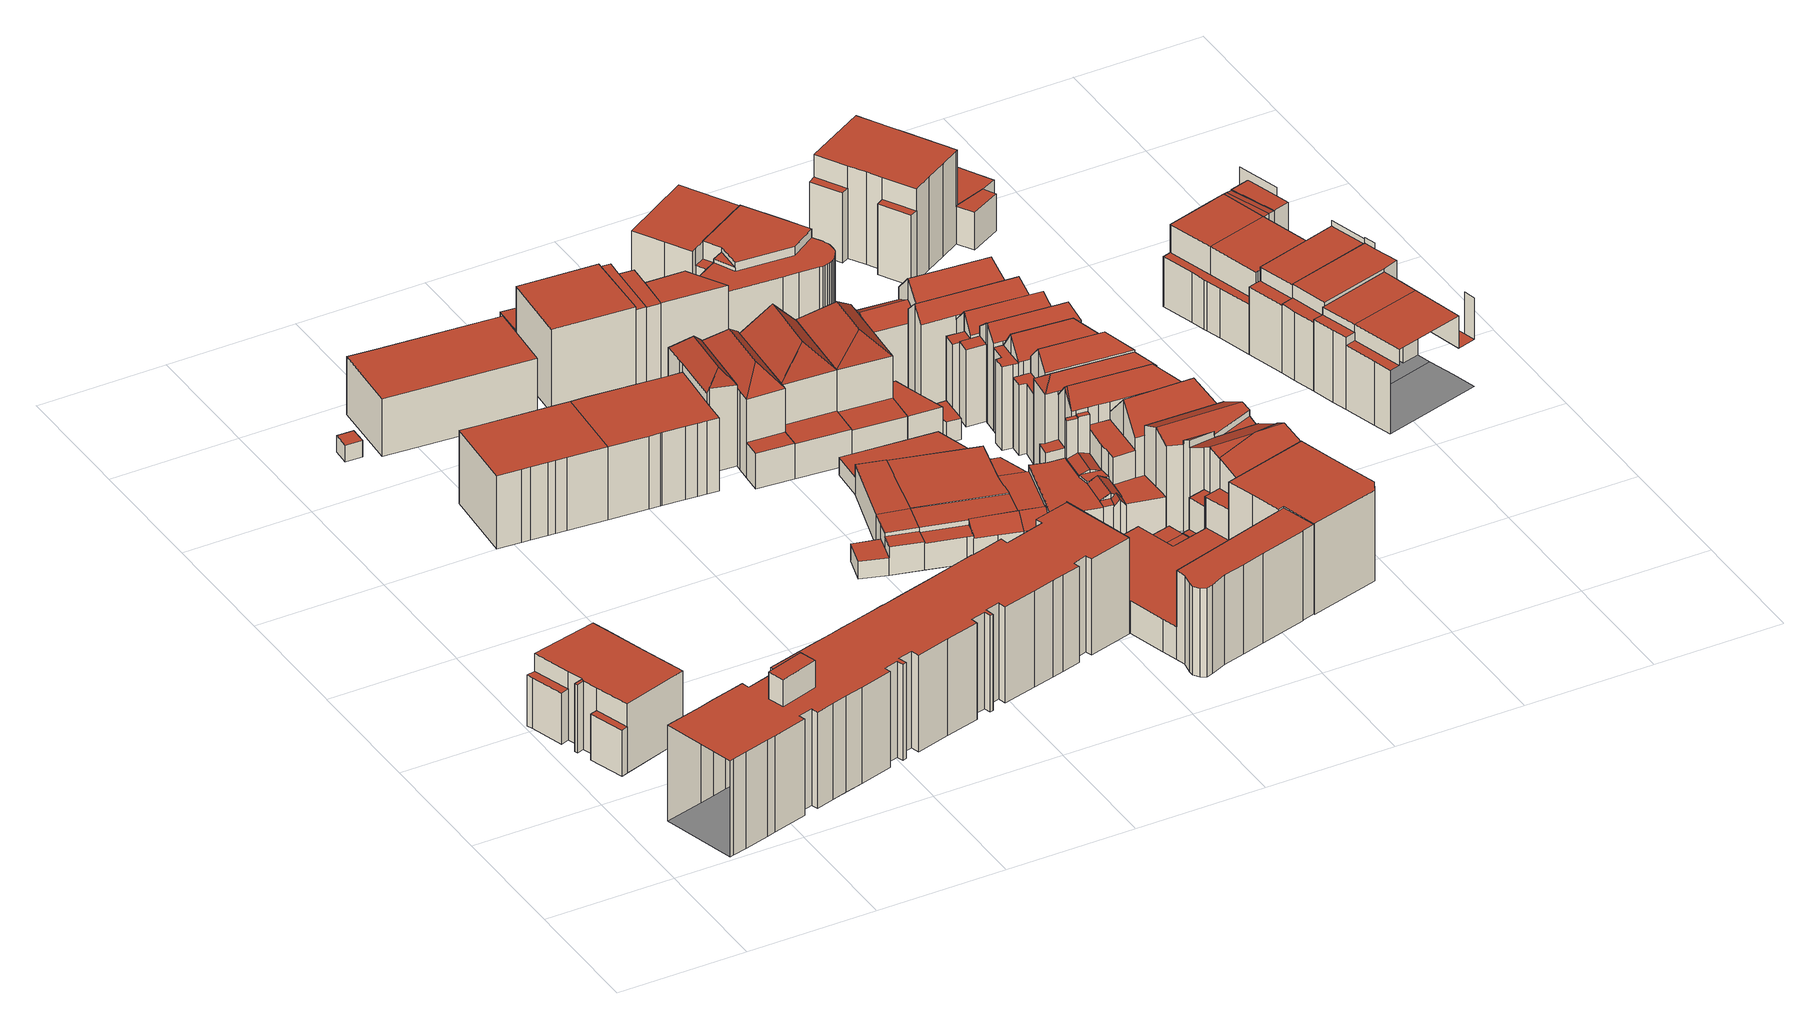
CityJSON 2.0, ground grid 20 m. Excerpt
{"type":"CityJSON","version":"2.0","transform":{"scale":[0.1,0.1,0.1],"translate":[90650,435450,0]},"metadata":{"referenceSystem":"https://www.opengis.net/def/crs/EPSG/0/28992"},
"CityObjects":{
"building1":{"type":"Building","attributes":{"TerrainHeight":2.54,"bron_tex":"UltraCAM-X 10cm juni 2008","voll_tex":"complete","bron_geo":"Lidar 15-30 punten - nov. 2008","status":"1","isWatertight":"0"},"geometry":[{"type":"MultiSurface","lod":"2","boundaries":[[[0,1,2,3]],[[4,5,6,7,8,9,10,11,12,13,14]],[[15,16,17,18,19]],[[20,21,22,23]],[[24,25,26,27,28,29,30,31,32,33,34,35,36,37,38,39]],[[0,3,32,31]],[[2,1,30,40]],[[1,0,31,30]],[[14,13,26,25]],[[13,12,27,26]],[[12,11,28,27]],[[11,10,29,28]],[[10,9,40,29]],[[9,8,3,2]],[[8,7,33,32]],[[7,6,23,22]],[[6,5,37,36]],[[5,4,19,18]],[[18,17,38,37]],[[17,16,39,38]],[[16,15,24,39]],[[20,23,36,35]],[[22,21,34,33]],[[21,20,35,34]]],"semantics":{"surfaces":[{"type":"RoofSurface"},{"type":"GroundSurface"},{"type":"WallSurface"}],"values":[0,0,0,0,1,2,2,2,2,2,2,2,2,2,2,2,2,2,2,2,2,2,2,2]}}]},
"building2":{"type":"Building","attributes":{"TerrainHeight":2.58,"bron_tex":"UltraCAM-X 10cm juni 2008","voll_tex":"complete","bron_geo":"Lidar 15-30 punten - nov. 2008","status":"1","isWatertight":"1"},"geometry":[{"type":"MultiSurface","lod":"2","boundaries":[[[41,42,43,44]],[[45,46,47,48]],[[41,44,46,45]],[[44,43,47,46]],[[43,42,48,47]],[[42,41,45,48]]],"semantics":{"surfaces":[{"type":"RoofSurface"},{"type":"GroundSurface"},{"type":"WallSurface"}],"values":[0,1,2,2,2,2]}}]},
"building3":{"type":"Building","attributes":{"TerrainHeight":3.5,"bron_tex":"UltraCAM-X 10cm juni 2008","voll_tex":"complete","bron_geo":"Lidar 15-30 punten - nov. 2008","status":"1","isWatertight":"0"},"geometry":[{"type":"MultiSurface","lod":"2","boundaries":[[[49,50,51,52]],[[53,54,55,56,57,58,59,60,61,62,63,64,65,66,67,68,69,70,71,72,73,74,75,76,77,78,75,74,79,80,81,82,83,84,85,86,87,88,89,90,91,92,93,94,95,96,97,98,99,100,101,102,103,104,105,106,107,108,109,110,111,112,113,114,115,116,117,118,119,120,121,122]],[[123,124,125,126,127,128,129,130,131,132,133,134,135,136,137,138,139,140,141,142,143,144,145,146,147,148,149,150,151,152,153,154,155,156,157,158,159,160,161,162,163,164,165,166,167,168,169,170,171,172,173,174,175,176,177,178,179,180]],[[49,52,75,78]],[[52,51,76,75]],[[51,50,77,76]],[[50,49,78,77]],[[87,86,172,171]],[[86,85,173,172]],[[85,84,174,173]],[[84,83,175,174]],[[83,82,176,175]],[[82,81,177,176]],[[81,80,178,177]],[[80,79,179,178]],[[79,74,180,179]],[[74,73,181,180]],[[73,72,123,181]],[[72,71,182,123]],[[71,70,124,182]],[[70,69,183,124]],[[69,68,125,183]],[[68,67,184,125]],[[67,66,126,184]],[[66,65,127,126]],[[65,64,128,127]],[[64,63,129,128]],[[63,62,130,129]],[[62,61,185,130]],[[61,60,131,185]],[[60,59,132,131]],[[59,58,133,132]],[[58,57,134,133]],[[57,56,135,134]],[[56,55,136,135]],[[54,53,138,137]],[[53,122,139,138]],[[122,121,140,139]],[[121,120,141,140]],[[120,119,142,141]],[[119,118,186,142]],[[118,117,143,186]],[[117,116,144,143]],[[116,115,145,144]],[[115,114,146,145]],[[114,113,147,146]],[[113,112,148,147]],[[112,111,149,148]],[[111,110,150,149]],[[110,109,151,150]],[[109,108,152,151]],[[108,107,153,152]],[[107,106,154,153]],[[106,105,155,154]],[[105,104,156,155]],[[104,103,157,156]],[[103,102,158,157]],[[102,101,159,158]],[[101,100,160,159]],[[100,99,161,160]],[[99,98,187,161]],[[98,97,162,187]],[[97,96,163,162]],[[96,95,164,163]],[[95,94,165,164]],[[94,93,166,165]],[[93,92,167,166]],[[92,91,188,167]],[[91,90,168,188]],[[90,89,169,168]],[[89,88,170,169]]],"semantics":{"surfaces":[{"type":"RoofSurface"},{"type":"GroundSurface"},{"type":"WallSurface"}],"values":[0,0,1,2,2,2,2,2,2,2,2,2,2,2,2,2,2,2,2,2,2,2,2,2,2,2,2,2,2,2,2,2,2,2,2,2,2,2,2,2,2,2,2,2,2,2,2,2,2,2,2,2,2,2,2,2,2,2,2,2,2,2,2,2,2,2,2,2,2,2,2]}}]},
"building4":{"type":"Building","attributes":{"TerrainHeight":2.68,"bron_tex":"UltraCAM-X 10cm juni 2008","voll_tex":"complete","bron_geo":"Lidar 15-30 punten - nov. 2008","status":"1","isWatertight":"0"},"geometry":[{"type":"MultiSurface","lod":"2","boundaries":[[[189,190,191,192,193,194,195,196,197,198,199]],[[200,201,202,203,204,205,206,207,208,209,210]],[[189,199,200,210]],[[199,198,201,200]],[[198,197,202,201]],[[197,196,203,202]],[[195,194,205,204]],[[194,193,206,205]],[[193,192,207,206]],[[192,191,208,207]],[[191,190,209,208]],[[190,189,210,209]]],"semantics":{"surfaces":[{"type":"RoofSurface"},{"type":"GroundSurface"},{"type":"WallSurface"}],"values":[0,1,2,2,2,2,2,2,2,2,2,2]}}]},
"building5":{"type":"Building","attributes":{"TerrainHeight":2.47,"bron_tex":"UltraCAM-X 10cm juni 2008","voll_tex":"complete","bron_geo":"Lidar 15-30 punten - nov. 2008","status":"1","isWatertight":"1"},"geometry":[{"type":"MultiSurface","lod":"2","boundaries":[[[211,212,213,214,215,216,217]],[[218,219,220,221,222,223,224]],[[211,217,219,218]],[[217,216,220,219]],[[216,215,221,220]],[[215,214,222,221]],[[214,213,223,222]],[[213,212,224,223]],[[212,211,218,224]]],"semantics":{"surfaces":[{"type":"RoofSurface"},{"type":"GroundSurface"},{"type":"WallSurface"}],"values":[0,1,2,2,2,2,2,2,2]}}]},
"building6":{"type":"Building","attributes":{"TerrainHeight":2.69,"bron_tex":"UltraCAM-X 10cm juni 2008","voll_tex":"complete","bron_geo":"Lidar 15-30 punten - nov. 2008","status":"1","isWatertight":"0"},"geometry":[{"type":"MultiSurface","lod":"2","boundaries":[[[196,195,225,226,227,228,229,230,231,232,233,234,235]],[[203,236,237,238,239,240,241,242,243,244,245,246,204]],[[196,235,236,203]],[[235,234,237,236]],[[234,233,238,237]],[[247,232,239,248]],[[232,231,240,239]],[[231,230,241,240]],[[230,229,242,241]],[[229,228,243,242]],[[228,227,244,243]],[[227,226,245,244]],[[226,225,246,245]],[[225,195,204,246]]],"semantics":{"surfaces":[{"type":"RoofSurface"},{"type":"GroundSurface"},{"type":"WallSurface"}],"values":[0,1,2,2,2,2,2,2,2,2,2,2,2,2]}}]},
"building7":{"type":"Building","attributes":{"TerrainHeight":2.73,"bron_tex":"UltraCAM-X 10cm juni 2008","voll_tex":"complete","bron_geo":"Lidar 15-30 punten - nov. 2008","status":"1","isWatertight":"0"},"geometry":[{"type":"MultiSurface","lod":"2","boundaries":[[[249,250,251,252]],[[253,254,255,256]],[[257,258,259,260]],[[253,256,259,261]],[[256,255,260,259]],[[255,254,262,263]],[[249,252,261,258]],[[252,251,254,253]],[[251,250,264,265]],[[250,249,258,257]]],"semantics":{"surfaces":[{"type":"RoofSurface"},{"type":"GroundSurface"},{"type":"WallSurface"}],"values":[0,0,1,2,2,2,2,2,2,2]}}]},
"building8":{"type":"Building","attributes":{"TerrainHeight":2.78,"bron_tex":"UltraCAM-X 10cm juni 2008","voll_tex":"complete","bron_geo":"Lidar 15-30 punten - nov. 2008","status":"1","isWatertight":"0"},"geometry":[{"type":"MultiSurface","lod":"2","boundaries":[[[266,267,268]],[[268,267,269,270,271,272]],[[266,268,272,273,274,275]],[[273,272,271]],[[276,277,278]],[[279,280,278,277]],[[281,282,283,279,277,276,284]],[[283,280,279]],[[285,286,287,288]],[[238,289,290,291,292,293,294,295,296,297,239]],[[285,288,298,293]],[[287,286,292,299]],[[286,285,293,292]],[[267,266,288,287]],[[271,270,300,291]],[[270,269,301,300]],[[269,267,299,301]],[[266,275,294,298]],[[275,274,295,294]],[[273,271,291,302]],[[276,278,302,290]],[[278,280,274,273]],[[282,281,233,247]],[[281,284,289,238]],[[284,276,290,289]],[[283,282,248,296]],[[280,283,296,295]]],"semantics":{"surfaces":[{"type":"RoofSurface"},{"type":"GroundSurface"},{"type":"WallSurface"}],"values":[0,0,0,0,0,0,0,0,0,1,2,2,2,2,2,2,2,2,2,2,2,2,2,2,2,2,2]}}]},
"building9":{"type":"Building","attributes":{"TerrainHeight":3.07,"bron_tex":"UltraCAM-X 10cm juni 2008","voll_tex":"complete","bron_geo":"Lidar 15-30 punten - nov. 2008","status":"1","isWatertight":"0"},"geometry":[{"type":"MultiSurface","lod":"2","boundaries":[[[303,304,305,306]],[[304,307,305]],[[303,306,308]],[[305,307,308,306]],[[309,310,311,312,313,314]],[[291,315,316,292]],[[309,314,299,292]],[[314,313,301,299]],[[313,312,300,301]],[[311,310,316,317]],[[310,309,292,316]],[[304,303,291,300]],[[307,304,312,311]],[[303,308,315,291]],[[308,307,317,315]]],"semantics":{"surfaces":[{"type":"RoofSurface"},{"type":"GroundSurface"},{"type":"WallSurface"}],"values":[0,0,0,0,0,1,2,2,2,2,2,2,2,2,2]}}]},
"building10":{"type":"Building","attributes":{"TerrainHeight":3.21,"bron_tex":"UltraCAM-X 10cm juni 2008","voll_tex":"complete","bron_geo":"Lidar 15-30 punten - nov. 2008","status":"1","isWatertight":"0"},"geometry":[{"type":"MultiSurface","lod":"2","boundaries":[[[265,264,318,319,320]],[[321,322,323,324,325]],[[326,327,328,329,330]],[[263,262,331,332,333,334,335,336,337]],[[338,339,340,257,260,341]],[[326,330,323,322]],[[330,329,335,334]],[[329,328,339,342]],[[328,327,343,344]],[[327,326,345,340]],[[263,337,341,260]],[[337,336,338,341]],[[336,335,342,338]],[[265,320,331,262]],[[320,319,332,331]],[[319,318,321,325]],[[318,264,257,346]],[[325,324,333,332]],[[324,323,334,333]],[[322,321,346,345]]],"semantics":{"surfaces":[{"type":"RoofSurface"},{"type":"GroundSurface"},{"type":"WallSurface"}],"values":[0,0,0,0,1,2,2,2,2,2,2,2,2,2,2,2,2,2,2,2]}}]},
"building11":{"type":"Building","attributes":{"TerrainHeight":2.77,"bron_tex":"UltraCAM-X 10cm juni 2008","voll_tex":"complete","bron_geo":"Lidar 15-30 punten - nov. 2008","status":"1","isWatertight":"0"},"geometry":[{"type":"MultiSurface","lod":"2","boundaries":[[[347,348,349,350,351]],[[352,353,354,355,356]],[[347,351,353,352]],[[351,350,354,353]],[[350,349,355,354]],[[349,348,357,358]]],"semantics":{"surfaces":[{"type":"RoofSurface"},{"type":"GroundSurface"},{"type":"WallSurface"}],"values":[0,1,2,2,2,2]}}]},
"building12":{"type":"Building","attributes":{"TerrainHeight":3.33,"bron_tex":"UltraCAM-X 10cm juni 2008","voll_tex":"complete","bron_geo":"Lidar 15-30 punten - nov. 2008","status":"1","isWatertight":"0"},"geometry":[{"type":"MultiSurface","lod":"2","boundaries":[[[307,359,360,361]],[[307,362,359]],[[361,360,363]],[[359,362,364,365,363,360]],[[366,367,368,369]],[[315,370,371,372,373,316]],[[366,369,317,316]],[[368,367,373,374]],[[367,366,316,373]],[[307,361,315,317]],[[362,307,369,368]],[[361,363,370,315]],[[363,375,376]],[[377,365,378]],[[365,364,372,371]],[[364,362,374,372]]],"semantics":{"surfaces":[{"type":"RoofSurface"},{"type":"GroundSurface"},{"type":"WallSurface"}],"values":[0,0,0,0,0,1,2,2,2,2,2,2,2,2,2,2]}}]},
"building13":{"type":"Building","attributes":{"TerrainHeight":3.43,"bron_tex":"UltraCAM-X 10cm juni 2008","voll_tex":"complete","bron_geo":"Lidar 15-30 punten - nov. 2008","status":"1","isWatertight":"0"},"geometry":[{"type":"MultiSurface","lod":"2","boundaries":[[[379,380,381,382,383,384,385,386,387,388,389,390,391,392,393]],[[394,395,396,397,398,399,400,401,402,403,404,405]],[[406,407,408,409,410,411,412,413,414,415,416,417,418,419,420,421,422,423,424,425,426,427,137,136]],[[428,429,137,136]],[[429,428,55,54]],[[379,393,405,404]],[[391,390,415,414]],[[390,389,416,415]],[[389,388,417,416]],[[388,387,418,417]],[[387,386,419,418]],[[386,385,420,419]],[[385,384,421,420]],[[384,383,422,421]],[[383,382,423,422]],[[382,381,424,423]],[[381,380,425,424]],[[380,379,430,425]],[[400,399,406,136]],[[399,398,407,406]],[[398,397,408,407]],[[397,396,409,408]],[[404,403,426,430]],[[403,402,427,426]],[[402,401,137,427]]],"semantics":{"surfaces":[{"type":"RoofSurface"},{"type":"GroundSurface"},{"type":"WallSurface"}],"values":[0,0,1,2,2,2,2,2,2,2,2,2,2,2,2,2,2,2,2,2,2,2,2,2,2]}}]},
"building14":{"type":"Building","attributes":{"TerrainHeight":2.55,"bron_tex":"UltraCAM-X 10cm juni 2008","voll_tex":"complete","bron_geo":"Lidar 15-30 punten - nov. 2008","status":"1","isWatertight":"0"},"geometry":[{"type":"MultiSurface","lod":"2","boundaries":[[[431,432,433,434]],[[435,436,437,438]],[[439,440,441,442,443,444,445,446]],[[447,448,449,450]],[[451,452,453,454]],[[452,455,456,453]],[[457,458,459,460]],[[461,462,463,464,465]],[[466,467,468,469,470,471]],[[472,473,474,475]],[[476,477,478,479,480,481,482,483,484,485]],[[486,487,488]],[[489,490,491,492,493,494,495]],[[495,494,496,497]],[[498,499,500,501,502]],[[501,500,503]],[[502,501,503,504]],[[436,505,506,507,437]],[[508,509,510,511,512]],[[513,514,515,516,517]],[[518,435,438,519,520]],[[510,521,522,511]],[[519,438,523,524]],[[525,526,527,528,529]],[[530,531,532,533]],[[534,535,536,537]],[[538,534,537,539]],[[478,540,541,479]],[[540,542,543,541]],[[544,545,546,547,548,358,357]],[[549,550,551,552,553,554,555,556,557,558,559,560,561,562,563,352,356,355,564,565,566,567]],[[486,488,492,491]],[[488,487,568,569]],[[487,486,553,552]],[[489,495,570,467]],[[494,493,551,571]],[[493,492,572,573]],[[491,490,554,553]],[[490,489,574,554]],[[495,497,468,570]],[[497,496,500,499]],[[496,494,571,575]],[[576,507,515]],[[507,506,545,544]],[[577,512,528]],[[512,511,436,578]],[[510,509,558,579]],[[509,508,580,558]],[[513,581,438]],[[517,516,348,582]],[[516,515,544,357]],[[576,514,437]],[[514,513,438,437]],[[518,520,433,583]],[[520,519,584,563]],[[435,518,533,532]],[[511,522,505,436]],[[521,510,579,557]],[[519,524,352,584]],[[524,523,582,347]],[[523,581,517]],[[577,527,508]],[[527,526,559,580]],[[526,525,585,559]],[[530,533,583,432]],[[532,531,525,529]],[[531,530,560,585]],[[439,446,543,586]],[[446,445,450,449]],[[445,444,536,535]],[[442,441,587,549]],[[440,439,470,469]],[[447,588,538]],[[589,450,535]],[[449,590,543]],[[591,448,479]],[[448,447,480,479]],[[592,453,593]],[[452,451,555,594]],[[453,595,593]],[[455,452,594,596]],[[457,460,463,462]],[[459,458,444,443]],[[458,457,537,536]],[[461,465,482,481]],[[465,464,567,597]],[[462,461,539,537]],[[466,471,456,455]],[[467,466,596,574]],[[472,475,478,477]],[[475,598,478]],[[474,473,451,454]],[[473,472,599,555]],[[476,485,557,556]],[[600,484,506,505]],[[485,600,522,521]],[[484,483,546,545]],[[483,482,597,566]],[[477,476,556,599]],[[589,534,601]],[[538,539,481,480]],[[534,588,601]],[[591,541,602]],[[540,598,474]],[[541,590,602]],[[586,542,471,470]],[[592,540,454]],[[542,595,456]],[[498,502,603,440]],[[499,498,469,468]],[[503,500,575,550]],[[502,504,441,603]],[[504,503,550,587]],[[358,548,564,355]],[[548,547,565,564]],[[547,546,566,565]],[[431,434,562,561]],[[434,433,563,562]],[[432,431,561,560]],[[578,435,529,528]]],"semantics":{"surfaces":[{"type":"RoofSurface"},{"type":"GroundSurface"},{"type":"WallSurface"}],"values":[0,0,0,0,0,0,0,0,0,0,0,0,0,0,0,0,0,0,0,0,0,0,0,0,0,0,0,0,0,0,1,2,2,2,2,2,2,2,2,2,2,2,2,2,2,2,2,2,2,2,2,2,2,2,2,2,2,2,2,2,2,2,2,2,2,2,2,2,2,2,2,2,2,2,2,2,2,2,2,2,2,2,2,2,2,2,2,2,2,2,2,2,2,2,2,2,2,2,2,2,2,2,2,2,2,2,2,2,2,2,2,2,2,2,2,2,2,2,2,2]}}]},
"building15":{"type":"Building","attributes":{"TerrainHeight":3.27,"bron_tex":"UltraCAM-X 10cm juni 2008","voll_tex":"complete","bron_geo":"Lidar 15-30 punten - nov. 2008","status":"1","isWatertight":"0"},"geometry":[{"type":"MultiSurface","lod":"2","boundaries":[[[604,367,605,606,607]],[[372,608,609,610,373]],[[367,604,372,373]],[[604,607,608,372]],[[607,606,609,608]],[[606,605,611,612]],[[605,367,373,610]]],"semantics":{"surfaces":[{"type":"RoofSurface"},{"type":"GroundSurface"},{"type":"WallSurface"}],"values":[0,1,2,2,2,2,2]}}]},
"building16":{"type":"Building","attributes":{"TerrainHeight":3.29,"bron_tex":"UltraCAM-X 10cm juni 2008","voll_tex":"complete","bron_geo":"Lidar 15-30 punten - nov. 2008","status":"1","isWatertight":"0"},"geometry":[{"type":"MultiSurface","lod":"2","boundaries":[[[612,611,613,614,615]],[[609,616,617,618,610]],[[612,615,616,609]],[[615,614,617,616]],[[614,613,618,617]],[[613,611,610,618]]],"semantics":{"surfaces":[{"type":"RoofSurface"},{"type":"GroundSurface"},{"type":"WallSurface"}],"values":[0,1,2,2,2,2]}}]},
"building17":{"type":"Building","attributes":{"TerrainHeight":3.17,"bron_tex":"UltraCAM-X 10cm juni 2008","voll_tex":"complete","bron_geo":"Lidar 15-30 punten - nov. 2008","status":"1","isWatertight":"0"},"geometry":[{"type":"MultiSurface","lod":"2","boundaries":[[[619,620,621,622]],[[623,624,625,626]],[[344,343,627,628,629,630,631,632,633,634,635,636,637,638,639,640,641,642,643,644,645,646,647,648,649,650,651]],[[652,653,654,655,656,657,658,659]],[[660,661,662,663,664,665,666]],[[667,668,669,670,671,672,673,674,675,676,677,678,679,680,681,682,683,684,685,686,687,688,689,690,340,339,691,692,693,694,695]],[[620,619,692,691]],[[623,626,621,620]],[[624,623,651,650]],[[344,651,691,339]],[[648,647,670,696]],[[647,646,671,670]],[[646,645,672,671]],[[645,644,673,672]],[[644,643,674,673]],[[643,642,675,674]],[[642,641,676,675]],[[641,640,677,676]],[[640,639,678,677]],[[639,638,679,678]],[[638,637,680,679]],[[637,636,681,680]],[[636,635,682,681]],[[635,634,683,682]],[[634,633,684,683]],[[633,632,685,684]],[[632,631,686,685]],[[631,630,687,686]],[[630,629,688,687]],[[629,628,689,688]],[[628,627,690,689]],[[627,343,340,690]],[[652,659,660,666]],[[659,658,668,697]],[[658,657,669,668]],[[657,656,696,669]],[[656,655,649,648]],[[655,654,650,649]],[[654,653,625,624]],[[698,652,622,621]],[[653,698,626,625]],[[661,660,697,667]],[[666,665,619,622]],[[665,664,693,692]],[[664,663,694,693]],[[663,662,695,694]]],"semantics":{"surfaces":[{"type":"RoofSurface"},{"type":"GroundSurface"},{"type":"WallSurface"}],"values":[0,0,0,0,0,1,2,2,2,2,2,2,2,2,2,2,2,2,2,2,2,2,2,2,2,2,2,2,2,2,2,2,2,2,2,2,2,2,2,2,2,2,2,2,2,2]}}]},
"building18":{"type":"Building","attributes":{"TerrainHeight":3.61,"bron_tex":"UltraCAM-X 10cm juni 2008","voll_tex":"complete","bron_geo":"Lidar 15-30 punten - nov. 2008","status":"1","isWatertight":"0"},"geometry":[{"type":"MultiSurface","lod":"2","boundaries":[[[699,700,701,702]],[[703,704,705,706]],[[707,708,709,710]],[[708,711,712,709]],[[569,568,713,714,715,716,717]],[[718,573,572]],[[714,719,715]],[[552,551,720,721,722,723,724,725,726]],[[569,717,718,572]],[[717,716,720,727]],[[714,713,706,728]],[[713,568,552,726]],[[573,718,727,551]],[[719,714,728,705]],[[699,702,729,725]],[[701,700,730,721]],[[700,699,709,712]],[[703,706,726,729]],[[705,704,721,731]],[[704,703,702,701]],[[707,710,724,723]],[[710,709,725,724]],[[708,707,723,732]],[[712,711,722,730]],[[711,708,732,722]]],"semantics":{"surfaces":[{"type":"RoofSurface"},{"type":"GroundSurface"},{"type":"WallSurface"}],"values":[0,0,0,0,0,0,0,1,2,2,2,2,2,2,2,2,2,2,2,2,2,2,2,2,2]}}]},
"building19":{"type":"Building","attributes":{"TerrainHeight":3.39,"bron_tex":"UltraCAM-X 10cm juni 2008","voll_tex":"complete","bron_geo":"Lidar 15-30 punten - nov. 2008","status":"1","isWatertight":"0"},"geometry":[{"type":"MultiSurface","lod":"2","boundaries":[[[378,733,734,735,736]],[[736,735,737,376]],[[738,739,740,741]],[[741,740,742,743,744]],[[745,746,747,371,370,748]],[[377,736,749]],[[734,733,747,750]],[[733,378,371,747]],[[736,375,749]],[[376,737,751,370]],[[738,741,752,734]],[[740,739,746,753]],[[739,738,750,746]],[[754,744,737,735]],[[741,754,735,752]],[[744,743,748,751]],[[743,742,745,748]],[[742,740,753,745]]],"semantics":{"surfaces":[{"type":"RoofSurface"},{"type":"GroundSurface"},{"type":"WallSurface"}],"values":[0,0,0,0,1,2,2,2,2,2,2,2,2,2,2,2,2,2]}}]},
"building20":{"type":"Building","attributes":{"TerrainHeight":3.09,"bron_tex":"UltraCAM-X 10cm juni 2008","voll_tex":"complete","bron_geo":"Lidar 15-30 punten - nov. 2008","status":"1","isWatertight":"0"},"geometry":[{"type":"MultiSurface","lod":"2","boundaries":[[[755,756,757,758,759]],[[760,761,762,763,757,756]],[[757,763,758]],[[760,756,755]],[[764,765,766,767,768]],[[769,770,771]],[[772,773,774]],[[774,771,770,772]],[[769,773,772,770]],[[775,776,550,549,567,777,778,779,780]],[[755,759,766,765]],[[763,762,587,550]],[[762,761,549,587]],[[781,760,464,463]],[[782,781,460,459]],[[761,782,443,442]],[[758,763,550,783]],[[760,755,777,567]],[[764,768,779,778]],[[768,767,780,779]],[[765,764,778,777]],[[769,771,775,780]],[[774,773,783,776]],[[771,774,776,775]],[[773,784,759,758]],[[784,769,767,766]]],"semantics":{"surfaces":[{"type":"RoofSurface"},{"type":"GroundSurface"},{"type":"WallSurface"}],"values":[0,0,0,0,0,0,0,0,0,1,2,2,2,2,2,2,2,2,2,2,2,2,2,2,2,2]}}]},
"building21":{"type":"Building","attributes":{"TerrainHeight":3.36,"bron_tex":"UltraCAM-X 10cm juni 2008","voll_tex":"complete","bron_geo":"Lidar 15-30 punten - nov. 2008","status":"1","isWatertight":"0"},"geometry":[{"type":"MultiSurface","lod":"2","boundaries":[[[785,786,787,788,789,790,791,792,793,794,795]],[[410,796,797,798,799,800,801,414,413,412,411]],[[786,785,796,410]],[[785,795,797,796]],[[795,794,798,797]],[[794,793,799,798]],[[793,792,800,799]],[[792,791,801,800]],[[791,790,414,801]],[[790,789,392,391]],[[789,788,393,392]],[[788,787,394,405]],[[787,786,395,394]]],"semantics":{"surfaces":[{"type":"RoofSurface"},{"type":"GroundSurface"},{"type":"WallSurface"}],"values":[0,1,2,2,2,2,2,2,2,2,2,2,2]}}]},
"building22":{"type":"Building","attributes":{"TerrainHeight":3.51,"bron_tex":"UltraCAM-X 10cm juni 2008","voll_tex":"complete","bron_geo":"Lidar 15-30 punten - nov. 2008","status":"1","isWatertight":"0"},"geometry":[{"type":"MultiSurface","lod":"2","boundaries":[[[802,803,804,805,806]],[[807,808,809,810,811]],[[812,807,811]],[[721,720,796,410,409]],[[808,807,715,719]],[[811,810,796,813]],[[810,809,814,796]],[[809,808,802,806]],[[807,812,716,715]],[[812,811,813,720]],[[803,802,731,721]],[[806,805,410,814]],[[805,804,396,395]],[[804,803,721,409]]],"semantics":{"surfaces":[{"type":"RoofSurface"},{"type":"GroundSurface"},{"type":"WallSurface"}],"values":[0,0,0,1,2,2,2,2,2,2,2,2,2,2]}}]},
"building23":{"type":"Building","attributes":{"TerrainHeight":3.38,"bron_tex":"UltraCAM-X 10cm juni 2008","voll_tex":"complete","bron_geo":"Lidar 15-30 punten - nov. 2008","status":"1","isWatertight":"0"},"geometry":[{"type":"MultiSurface","lod":"2","boundaries":[[[815,816,817,818]],[[819,820,821,816,815]],[[746,822,823,824,747]],[[815,818,747,825]],[[818,817,746,747]],[[817,816,826,746]],[[819,815,825,824]],[[816,821,822,826]],[[821,820,827,828]],[[820,819,824,823]]],"semantics":{"surfaces":[{"type":"RoofSurface"},{"type":"GroundSurface"},{"type":"WallSurface"}],"values":[0,0,1,2,2,2,2,2,2,2]}}]},
"building24":{"type":"Building","attributes":{"TerrainHeight":3.17,"bron_tex":"UltraCAM-X 10cm juni 2008","voll_tex":"complete","bron_geo":"Lidar 15-30 punten - nov. 2008","status":"1","isWatertight":"0"},"geometry":[{"type":"MultiSurface","lod":"2","boundaries":[[[829,830,831,832,833,834,835]],[[836,837,838,839]],[[840,841,837,836]],[[837,841,838]],[[842,776,775,843,844,845]],[[836,839,831,846]],[[839,838,842,847]],[[840,836,846,830]],[[841,840,848,776]],[[838,841,776,842]],[[834,833,845,844]],[[833,832,849,845]],[[832,831,847,849]],[[830,829,775,848]],[[829,835,843,775]],[[835,834,844,843]]],"semantics":{"surfaces":[{"type":"RoofSurface"},{"type":"GroundSurface"},{"type":"WallSurface"}],"values":[0,0,0,0,1,2,2,2,2,2,2,2,2,2,2,2]}}]},
"building25":{"type":"Building","attributes":{"TerrainHeight":3.29,"bron_tex":"UltraCAM-X 10cm juni 2008","voll_tex":"complete","bron_geo":"Lidar 15-30 punten - nov. 2008","status":"1","isWatertight":"0"},"geometry":[{"type":"MultiSurface","lod":"2","boundaries":[[[850,851,852,853,854,855,856]],[[857,858,859,860]],[[858,861,859]],[[862,863,861,858,857]],[[864,842,845,865,866,867,868]],[[857,869,870]],[[860,859,864,871]],[[859,861,842,864]],[[862,857,870,852]],[[861,863,849,842]],[[863,862,872,849]],[[850,856,866,865]],[[856,855,867,866]],[[855,854,868,867]],[[854,853,871,868]],[[853,869,860]],[[852,851,845,872]],[[851,850,865,845]]],"semantics":{"surfaces":[{"type":"RoofSurface"},{"type":"GroundSurface"},{"type":"WallSurface"}],"values":[0,0,0,0,1,2,2,2,2,2,2,2,2,2,2,2,2,2]}}]},
"building26":{"type":"Building","attributes":{"TerrainHeight":3.31,"bron_tex":"UltraCAM-X 10cm juni 2008","voll_tex":"complete","bron_geo":"Lidar 15-30 punten - nov. 2008","status":"1","isWatertight":"0"},"geometry":[{"type":"MultiSurface","lod":"2","boundaries":[[[873,874,875,876,877]],[[874,878,879,880,875]],[[881,882,883,884,885]],[[886,864,868,887,888,889]],[[881,885,889,888]],[[885,884,890,889]],[[884,883,891,890]],[[882,881,888,887]],[[874,873,887,892]],[[873,877,883,882]],[[877,876,886,891]],[[876,875,893,886]],[[878,874,892,868]],[[875,880,864,893]],[[880,879,871,864]],[[879,878,868,871]]],"semantics":{"surfaces":[{"type":"RoofSurface"},{"type":"GroundSurface"},{"type":"WallSurface"}],"values":[0,0,0,1,2,2,2,2,2,2,2,2,2,2,2,2]}}]},
"building27":{"type":"Building","attributes":{"TerrainHeight":3.55,"bron_tex":"UltraCAM-X 10cm juni 2008","voll_tex":"complete","bron_geo":"Lidar 15-30 punten - nov. 2008","status":"1","isWatertight":"0"},"geometry":[{"type":"MultiSurface","lod":"2","boundaries":[[[894,895,896,897,898]],[[897,896,828,827]],[[899,900,901,902,903]],[[822,886,889,904,905,906,823]],[[899,903,905,904]],[[903,902,906,905]],[[901,900,889,890]],[[900,899,904,889]],[[894,898,902,901]],[[898,897,907,906]],[[896,895,886,908]],[[895,894,890,886]],[[897,827,823,907]],[[828,896,908,822]]],"semantics":{"surfaces":[{"type":"RoofSurface"},{"type":"GroundSurface"},{"type":"WallSurface"}],"values":[0,0,0,1,2,2,2,2,2,2,2,2,2,2]}}]},
"building28":{"type":"Building","attributes":{"TerrainHeight":0.88,"bron_tex":"UltraCAM-X 10cm juni 2008","voll_tex":"complete","bron_geo":"Lidar 15-30 punten - nov. 2008","status":"1","isWatertight":"0"},"geometry":[{"type":"MultiSurface","lod":"2","boundaries":[[[909,910,911,912,913,914,915,916,917,918,919,920]],[[921,922,923,924]],[[925,926,927,928]],[[929,930,931,932,933,934,935,936,937,938,939,940,941,942]],[[924,923,942,941]],[[923,922,929,942]],[[925,928,939,938]],[[927,926,937,943]],[[926,925,938,937]],[[909,920,931,930]],[[920,919,932,931]],[[919,918,944,945]],[[918,917,946,947]],[[917,916,935,934]],[[916,915,936,935]],[[915,914,943,936]],[[914,913,928,927]],[[913,912,940,939]],[[912,911,941,940]],[[911,910,921,924]]],"semantics":{"surfaces":[{"type":"RoofSurface"},{"type":"GroundSurface"},{"type":"WallSurface"}],"values":[0,0,0,1,2,2,2,2,2,2,2,2,2,2,2,2,2,2,2,2]}}]},
"building29":{"type":"Building","attributes":{"TerrainHeight":0.89,"bron_tex":"UltraCAM-X 10cm juni 2008","voll_tex":"complete","bron_geo":"Lidar 15-30 punten - nov. 2008","status":"1","isWatertight":"0"},"geometry":[{"type":"MultiSurface","lod":"2","boundaries":[[[945,944,948,949,950,951,952,953,954,955,956]],[[946,957,958,959,947]],[[932,960,961,962,963,964,965,966,967,968,969,970,934,933]],[[945,956,960,932]],[[956,955,961,960]],[[955,954,962,961]],[[954,953,963,962]],[[953,952,964,963]],[[952,951,965,964]],[[951,950,966,965]],[[950,949,967,966]],[[949,948,968,967]],[[947,959,948,944]],[[959,958,969,968]],[[958,957,970,969]],[[957,946,934,970]]],"semantics":{"surfaces":[{"type":"RoofSurface"},{"type":"GroundSurface"},{"type":"WallSurface"}],"values":[0,0,1,2,2,2,2,2,2,2,2,2,2,2,2,2]}}]},
"building30":{"type":"Building","attributes":{"TerrainHeight":3.9,"bron_tex":"UltraCAM-X 10cm juni 2008","voll_tex":"complete","bron_geo":"Lidar 15-30 punten - nov. 2008","status":"1","isWatertight":"0"},"geometry":[{"type":"MultiSurface","lod":"2","boundaries":[[[971,972,973,974]],[[975,976,977,978,979,980]],[[981,982,983,984,985]],[[986,987,988,989,990]],[[971,974,979,978]],[[973,972,984,983]],[[991,992,975,980]],[[982,981,993,990]],[[981,985,986,993]]],"semantics":{"surfaces":[{"type":"RoofSurface"},{"type":"GroundSurface"},{"type":"WallSurface"}],"values":[0,0,0,1,2,2,2,2,2]}}]},
"building31":{"type":"Building","attributes":{"TerrainHeight":3.89,"bron_tex":"UltraCAM-X 10cm juni 2008","voll_tex":"complete","bron_geo":"Lidar 15-30 punten - nov. 2008","status":"1","isWatertight":"0"},"geometry":[{"type":"MultiSurface","lod":"2","boundaries":[[[994,972,971,995,996,997]],[[998,999,1000,1001,1002]],[[1003,1004,1005,1006]],[[1007,1008,1009,1010,987,986]],[[994,997,1011,1012]],[[997,996,1013,1014]],[[996,995,1009,1008]],[[995,971,1003,1006]],[[972,994,1002,1001]],[[998,1002,1012,1007]],[[1001,1000,985,984]],[[1000,999,1015,986]],[[999,998,1007,1015]],[[1006,1005,1010,1009]],[[1004,1003,978,977]],[[1016,1017,1018,1019]],[[1017,1016,1007,1020]]],"semantics":{"surfaces":[{"type":"RoofSurface"},{"type":"GroundSurface"},{"type":"WallSurface"}],"values":[0,0,0,1,2,2,2,2,2,2,2,2,2,2,2,2,2]}}]},
"building32":{"type":"Building","attributes":{"TerrainHeight":4.02,"bron_tex":"UltraCAM-X 10cm juni 2008","voll_tex":"complete","bron_geo":"Lidar 15-30 punten - nov. 2008","status":"1","isWatertight":"0"},"geometry":[{"type":"MultiSurface","lod":"2","boundaries":[[[1014,1013,1021]],[[1022,1023,1024,1025,1026,1027]],[[1028,1029,1030,1031,1019,1018]],[[1032,1033,1034,1035,1008,1007]],[[1014,1021,1036,1011]],[[1026,1025,1037,1038]],[[1023,1022,1008,1035]],[[1022,1027,1021,1013]],[[1027,1026,1029,1028]],[[1039,1040,1025,1024]],[[1030,1029,1041,1042]],[[1028,1018,1020,1036]],[[1019,1031,1043,1007]],[[1031,1030,1032,1043]]],"semantics":{"surfaces":[{"type":"RoofSurface"},{"type":"GroundSurface"},{"type":"WallSurface"}],"values":[0,0,0,1,2,2,2,2,2,2,2,2,2,2]}}]},
"building33":{"type":"Building","attributes":{"TerrainHeight":4.2,"bron_tex":"UltraCAM-X 10cm juni 2008","voll_tex":"complete","bron_geo":"Lidar 15-30 punten - nov. 2008","status":"1","isWatertight":"0"},"geometry":[{"type":"MultiSurface","lod":"2","boundaries":[[[1038,1037,1044,1045,1046]],[[1041,1047,1048,1049,1042]],[[1050,1051,1033,1032]],[[1046,1045,1052,1053]],[[1045,1044,1051,1052]],[[1038,1046,1047,1041]],[[1054,1055,1044,1037]],[[1049,1048,1056,1050]],[[1048,1047,1053,1056]],[[1042,1049,1050,1032]]],"semantics":{"surfaces":[{"type":"RoofSurface"},{"type":"GroundSurface"},{"type":"WallSurface"}],"values":[0,0,1,2,2,2,2,2,2,2]}}]},
"building34":{"type":"Building","attributes":{"TerrainHeight":4.28,"bron_tex":"UltraCAM-X 10cm juni 2008","voll_tex":"complete","bron_geo":"Lidar 15-30 punten - nov. 2008","status":"1","isWatertight":"0"},"geometry":[{"type":"MultiSurface","lod":"2","boundaries":[[[1057,1058,1059,1060]],[[1061,1062,1063,1064]],[[1065,1066,1067,1068]],[[1069,1070,1071,1072,1073,1074]],[[1071,1075,1076,1077,1078,1072]],[[1073,1079,1058,1057]],[[1080,1081,1082,1083,1084]],[[1085,1086,1087,1088,1089,1090,1091,1092]],[[1093,1094,1095,1096,1097,1098,1099,1051,1050,1100,1101,1102,1103]],[[1104,1105,1098,1106]],[[1084,1083,1099,1107]],[[1082,1081,1052,1051]],[[1086,1085,1108,1093]],[[1092,1091,1050,1056]],[[1091,1090,1100,1050]],[[1090,1089,1101,1100]],[[1089,1088,1102,1101]],[[1088,1087,1103,1102]],[[1087,1086,1093,1103]],[[1057,1060,1096,1109]],[[1059,1058,1110,1111]],[[1061,1064,1067,1066]],[[1064,1063,1107,1112]],[[1063,1062,1111,1084]],[[1062,1061,1060,1059]],[[1065,1068,1098,1097]],[[1068,1067,1112,1098]],[[1066,1065,1097,1096]],[[1070,1069,1094,1108]],[[1069,1074,1095,1094]],[[1074,1073,1113,1095]],[[1072,1079,1073]],[[1071,1070,1085,1114]],[[1072,1078,1081,1080]],[[1078,1077,1053,1052]],[[1077,1076,1115,1053]],[[1076,1075,1056,1115]],[[1075,1071,1114,1092]],[[1073,1057,1109,1113]],[[1058,1079,1080,1110]]],"semantics":{"surfaces":[{"type":"RoofSurface"},{"type":"GroundSurface"},{"type":"WallSurface"}],"values":[0,0,0,0,0,0,0,0,1,2,2,2,2,2,2,2,2,2,2,2,2,2,2,2,2,2,2,2,2,2,2,2,2,2,2,2,2,2,2,2]}}]}
},
"vertices":[
[40,301,75],[58,246,75],[68,250,75],[51,304,75],[18,416,112],[37,357,112],[45,333,112],[43,327,112],[51,304,112],[68,250,112],[172,283,112],[164,307,112],[149,354,112],[129,419,112],[122,441,112],[5,413,83],[8,404,83],[24,352,83],[37,357,83],[18,416,83],[31,329,111],[33,324,111],[43,327,111],[45,333,111],[5,413,0],[122,441,0],[129,419,0],[149,354,0],[164,307,0],[172,283,0],[58,246,0],[40,301,0],[51,304,0],[43,327,0],[33,324,0],[31,329,0],[45,333,0],[37,357,0],[24,352,0],[8,404,0],[68,250,0],
[98,1081,27],[124,1080,27],[125,1106,27],[99,1107,27],[98,1081,0],[99,1107,0],[125,1106,0],[124,1080,0],
[208,111,201],[216,85,201],[276,104,201],[268,130,201],[750,189,157],[819,208,157],[787,323,157],[731,308,157],[734,296,157],[670,278,157],[667,290,157],[635,281,157],[617,276,157],[614,276,157],[592,270,157],[537,254,157],[479,238,157],[457,232,157],[448,230,157],[434,226,157],[393,215,157],[378,211,157],[357,205,157],[320,195,157],[309,192,157],[299,189,157],[268,130,157],[276,104,157],[216,85,157],[208,111,157],[278,183,157],[247,175,157],[250,163,157],[198,148,157],[195,160,157],[164,152,157],[142,146,157],[119,139,157],[59,123,157],[91,7,157],[97,9,157],[120,15,157],[159,26,157],[173,30,157],[227,45,157],[224,55,157],[247,61,157],[250,51,157],[279,59,157],[303,66,157],[331,73,157],[383,88,157],[380,98,157],[403,104,157],[406,94,157],[412,96,157],[408,109,157],[431,115,157],[435,102,157],[488,117,157],[541,131,157],[539,142,157],[562,148,157],[565,138,157],[570,139,157],[567,152,157],[590,159,157],[593,146,157],[646,160,157],[680,169,157],[698,174,157],[727,182,157],[724,192,157],[747,199,157],[320,195,0],[378,211,0],[434,226,0],[457,232,0],[479,238,0],[537,254,0],[592,270,0],[614,276,0],[635,281,0],[667,290,0],[670,278,0],[734,296,0],[731,308,0],[787,323,0],[819,208,0],[750,189,0],[747,199,0],[724,192,0],[727,182,0],[698,174,0],[646,160,0],[593,146,0],[590,159,0],[567,152,0],[570,139,0],[565,138,0],[562,148,0],[539,142,0],[541,131,0],[488,117,0],[435,102,0],[431,115,0],[408,109,0],[412,96,0],[406,94,0],[403,104,0],[380,98,0],[383,88,0],[331,73,0],[279,59,0],[250,51,0],[247,61,0],[224,55,0],[227,45,0],[173,30,0],[120,15,0],[97,9,0],[91,7,0],[59,123,0],[119,139,0],[142,146,0],[164,152,0],[195,160,0],[198,148,0],[250,163,0],[247,175,0],[278,183,0],[299,189,0],[309,192,0],[357,205,0],[393,215,0],[448,230,0],[617,276,0],[680,169,0],[303,66,0],[159,26,0],
[175,801,119],[212,798,119],[225,797,119],[251,795,119],[262,794,119],[279,793,119],[339,788,119],[348,907,119],[327,909,119],[210,918,119],[184,920,119],[184,920,0],[210,918,0],[327,909,0],[348,907,0],[339,788,0],[279,793,0],[262,794,0],[251,795,0],[225,797,0],[212,798,0],[175,801,0],
[148,1068,94],[377,1050,94],[386,1161,94],[384,1161,94],[344,1164,94],[199,1175,94],[155,1179,94],[148,1068,0],[155,1179,0],[199,1175,0],[344,1164,0],[384,1161,0],[386,1161,0],[377,1050,0],
[400,783,119],[417,782,119],[420,782,119],[454,779,119],[472,778,119],[486,777,119],[504,775,119],[506,808,119],[514,894,119],[488,896,119],[371,906,119],[371,906,0],[488,896,0],[514,894,0],[506,808,0],[504,775,0],[486,777,0],[472,778,0],[454,779,0],[420,782,0],[417,782,0],[400,783,0],[507,816,119],[507,816,0],
[397,1048,136],[522,1038,137],[528,1151,137],[406,1160,136],[406,1160,64],[528,1151,64],[531,1198,64],[409,1209,64],[522,1038,0],[397,1048,0],[409,1209,0],[531,1198,0],[406,1160,0],[528,1151,59],[531,1198,59],[522,1038,132],[528,1151,132],
[551,784,128],[608,780,129],[582,815,161],[609,787,129],[610,797,129],[619,930,129],[589,900,161],[564,934,129],[554,815,128],[553,805,128],[516,938,132],[538,906,163],[564,934,132],[531,825,163],[554,815,132],[514,894,133],[507,816,133],[512,818,139],[514,902,133],[549,755,58],[606,750,58],[608,780,58],[551,784,58],[514,902,0],[516,938,0],[619,930,0],[606,750,0],[549,755,0],[553,805,0],[554,815,0],[512,818,0],[511,808,0],[551,784,0],[608,780,0],[610,797,0],[609,787,0],[564,934,0],
[619,930,123],[610,797,123],[653,812,172],[661,909,172],[694,791,124],[705,923,122],[606,750,57],[690,743,57],[694,791,57],[610,797,57],[609,787,57],[608,780,57],[705,923,0],[690,743,0],[694,791,0],
[538,1037,132],[544,1125,132],[546,1150,132],[538,1037,131],[560,1035,131],[565,1088,131],[567,1123,131],[544,1125,131],[560,1035,132],[659,1027,132],[633,1072,132],[625,1086,132],[565,1088,132],[546,1150,59],[544,1125,59],[567,1123,59],[565,1088,59],[625,1086,59],[562,1195,59],[535,1197,59],[562,1195,0],[633,1072,0],[659,1027,0],[535,1197,0],[625,1086,0],[659,1027,123],[633,1072,123],[560,1035,0],[538,1037,0],
[659,678,29],[831,632,29],[833,632,29],[809,717,29],[663,729,29],[659,678,0],[663,729,0],[809,717,0],[833,632,0],[831,632,0],[831,632,26],[833,632,26],
[736,804,168],[742,877,168],[705,923,124],[777,785,123],[786,917,125],[779,820,124],[782,860,124],[690,743,55],[773,737,54],[777,785,54],[694,791,55],[786,917,0],[782,860,0],[779,820,0],[773,737,0],[777,785,0],[785,898,125],[786,917,113],[783,879,125],[782,860,113],
[845,124,145],[849,109,145],[846,90,145],[846,81,145],[852,72,145],[861,68,145],[871,71,145],[896,82,146],[930,91,146],[966,101,146],[1038,121,146],[1038,122,146],[1059,128,146],[1043,183,146],[1034,180,146],[1020,227,53],[1007,270,53],[995,310,53],[935,294,53],[917,358,53],[824,333,53],[787,323,53],[819,208,53],[821,208,53],[838,148,53],[845,124,53],[1034,180,53],[824,333,0],[917,358,0],[935,294,0],[995,310,0],[1007,270,0],[1020,227,0],[1034,180,0],[1043,183,0],[1059,128,0],[1038,122,0],[1038,121,0],[966,101,0],[930,91,0],[896,82,0],[871,71,0],[861,68,0],[852,72,0],[846,81,0],[846,90,0],[849,109,0],[838,148,0],[821,208,0],[787,323,158],[819,208,158],[845,124,0],
[565,501,28],[605,488,28],[617,533,28],[577,543,28],[659,501,52],[793,467,52],[804,512,52],[671,546,52],[930,451,106],[964,451,106],[970,531,106],[954,533,106],[937,534,106],[936,526,106],[930,483,106],[931,465,106],[898,487,66],[900,469,66],[931,465,66],[930,483,66],[906,406,59],[915,404,70],[918,421,70],[910,422,61],[923,402,60],[926,420,60],[919,528,129],[936,526,129],[937,534,129],[920,536,129],[903,530,127],[919,528,127],[920,536,127],[914,536,127],[904,537,127],[923,402,61],[978,391,61],[978,450,61],[964,451,61],[930,451,61],[926,420,61],[892,409,63],[906,406,63],[910,422,63],[894,424,63],[821,425,62],[892,409,62],[894,424,62],[900,469,62],[898,487,62],[903,530,62],[904,537,62],[878,539,62],[853,546,62],[822,431,62],[1002,386,148],[1005,374,154],[1049,385,148],[978,391,144],[979,391,144],[1002,386,142],[1049,385,142],[1113,402,151],[1109,415,158],[978,418,158],[1099,448,142],[978,450,142],[964,451,126],[978,450,126],[1099,448,126],[1074,486,166],[967,488,166],[1078,523,126],[970,531,119],[830,458,52],[853,546,52],[811,557,52],[719,458,40],[752,449,40],[786,440,40],[793,467,55],[726,484,54],[671,546,53],[804,512,53],[811,557,51],[831,632,49],[701,667,48],[612,513,52],[624,557,52],[617,533,52],[822,431,40],[830,458,55],[701,667,49],[659,678,49],[653,475,44],[710,460,44],[719,458,44],[726,484,44],[659,501,44],[605,488,46],[653,475,46],[659,501,46],[612,513,46],[914,485,71],[930,483,65],[936,526,65],[919,528,71],[898,487,65],[903,530,65],[910,422,72],[915,467,72],[926,420,62],[931,465,62],[811,557,28],[853,546,28],[878,539,28],[854,627,26],[833,631,26],[954,533,0],[1078,523,0],[1113,402,0],[1005,374,0],[1002,386,0],[979,391,0],[906,406,0],[821,425,0],[822,431,0],[752,449,0],[710,460,0],[605,488,0],[565,501,0],[577,543,0],[617,533,0],[833,631,0],[854,627,0],[878,539,0],[914,536,0],[1005,374,143],[1049,385,138],[978,418,61],[1109,415,0],[1049,385,132],[1113,402,141],[978,391,0],[1099,448,0],[804,516,52],[721,465,44],[726,484,52],[786,440,0],[719,458,0],[698,653,49],[701,667,29],[612,513,28],[624,557,0],[653,475,0],[930,451,62],[970,531,0],[900,487,66],[928,483,66],[926,466,66],[905,469,66],[916,422,68],[918,421,67],[915,404,0],[922,421,64],[923,402,0],[904,537,0],[895,424,63],[892,409,0],[830,458,62],[914,485,66],[915,467,66],[967,488,106],
[779,820,54],[825,733,54],[814,770,54],[800,818,54],[800,818,0],[814,770,0],[825,733,0],[825,733,34],[814,770,34],
[827,725,34],[848,723,34],[851,770,34],[851,770,0],[848,723,0],[827,725,0],
[661,1121,108],[675,1096,108],[692,1105,108],[677,1130,108],[675,1096,129],[690,1064,129],[692,1104,129],[692,1105,129],[740,1021,123],[764,1019,123],[794,1017,123],[799,1016,123],[803,1017,123],[807,1018,123],[811,1019,123],[815,1021,123],[818,1023,123],[822,1026,123],[824,1029,123],[827,1033,123],[829,1036,123],[831,1040,123],[832,1044,123],[832,1048,123],[832,1053,123],[832,1057,123],[831,1061,123],[829,1065,123],[828,1069,123],[819,1084,123],[779,1058,123],[690,1064,123],[675,1096,123],[677,1130,137],[692,1104,137],[690,1064,137],[779,1058,137],[819,1084,137],[811,1098,137],[799,1119,137],[763,1180,137],[763,1180,136],[715,1264,136],[606,1199,136],[632,1155,136],[654,1117,136],[661,1121,136],[677,1130,136],[715,1264,0],[799,1119,0],[811,1098,0],[828,1069,0],[829,1065,0],[831,1061,0],[832,1057,0],[832,1053,0],[832,1048,0],[832,1044,0],[831,1040,0],[829,1036,0],[827,1033,0],[824,1029,0],[822,1026,0],[818,1023,0],[815,1021,0],[811,1019,0],[807,1018,0],[803,1017,0],[799,1016,0],[794,1017,0],[764,1019,0],[740,1021,0],[675,1096,0],[661,1121,0],[654,1117,0],[632,1155,0],[606,1199,0],[819,1084,0],[763,1180,0],[692,1105,137],
[974,338,35],[982,309,35],[994,313,35],[986,341,35],[986,341,87],[994,313,87],[1021,320,87],[1013,348,87],[925,352,34],[933,327,34],[974,338,34],[967,363,34],[941,298,34],[982,309,34],[1013,348,156],[1016,339,161],[1085,338,161],[1127,350,155],[1117,385,138],[1117,385,132],[1021,320,152],[1127,350,0],[994,313,0],[941,298,0],[925,352,0],[967,363,0],[974,338,0],[1013,348,0],[1117,385,0],[1016,339,87],[986,341,0],[982,309,0],[1021,320,0],[933,327,0],
[840,855,113],[853,854,113],[855,883,130],[784,888,130],[857,911,113],[853,854,135],[986,844,135],[978,872,165],[855,882,165],[972,891,145],[958,903,133],[857,911,133],[972,891,0],[986,844,0],[840,855,0],[958,903,0],[784,888,125],[853,854,0],[857,911,0],[855,882,130],[978,872,0],[855,883,164],
[917,561,159],[919,558,162],[1045,548,162],[1064,570,134],[919,582,134],[914,536,135],[954,533,135],[970,531,135],[1078,523,135],[889,563,60],[917,561,60],[919,582,60],[899,583,60],[892,585,60],[899,583,140],[918,602,156],[904,623,140],[1042,592,156],[1064,570,140],[1053,611,140],[904,623,0],[1053,611,0],[917,561,0],[889,563,0],[892,585,0],[899,583,0],[920,536,135],[937,534,135],[1064,570,0],[919,582,140],
[1140,307,148],[1007,270,148],[1020,227,148],[1034,180,148],[1043,183,148],[1059,128,148],[1060,127,148],[1169,157,148],[1178,175,148],[1165,219,148],[1152,264,148],[1140,307,0],[1152,264,0],[1165,219,0],[1178,175,0],[1169,157,0],[1060,127,0],
[1021,320,103],[994,313,103],[995,310,103],[1007,270,103],[1032,277,103],[1085,338,162],[1021,320,153],[1032,277,131],[1140,307,147],[1131,338,162],[1127,350,156],[1131,338,0],[1032,277,0],
[838,834,158],[992,822,158],[986,844,136],[840,855,136],[837,814,136],[889,810,136],[998,802,136],[998,802,0],[889,810,0],[837,814,0],[838,834,0],[992,822,0],[889,810,130],[998,802,130],
[904,623,115],[921,622,115],[925,669,115],[915,670,115],[899,671,115],[897,651,115],[908,650,115],[923,645,169],[1021,637,169],[1039,660,142],[925,669,142],[921,622,144],[1053,611,144],[1039,660,0],[908,650,0],[897,651,0],[899,671,0],[923,645,115],[925,669,0],[921,622,0],[915,670,0],
[883,673,136],[899,671,136],[907,670,136],[910,718,136],[896,719,136],[894,693,136],[884,693,136],[908,694,169],[1000,686,169],[1025,709,135],[910,718,135],[1039,660,137],[907,670,137],[915,670,137],[1025,709,0],[883,673,0],[884,693,0],[894,693,0],[896,719,0],[910,717,136],[908,694,136],[910,718,0],[907,670,0],
[898,743,161],[898,741,162],[1018,732,162],[1011,756,142],[900,765,142],[896,719,143],[910,718,143],[1025,709,143],[868,745,126],[898,743,126],[900,765,126],[887,766,126],[870,767,126],[1011,756,0],[898,743,0],[868,745,0],[870,767,0],[887,766,0],[900,765,0],[898,741,0],[1018,732,0],
[887,766,131],[1011,756,131],[1005,778,156],[889,788,156],[889,787,155],[860,768,124],[870,767,124],[887,766,124],[889,787,124],[862,789,124],[860,768,0],[862,789,0],[889,787,0],[889,788,0],[1005,778,0],
[993,1272,151],[899,1219,151],[925,1173,151],[940,1148,151],[952,1127,151],[979,1080,151],[1008,1097,151],[1039,1114,151],[1069,1132,151],[1072,1134,151],[1032,1204,151],[1018,1229,151],[899,1219,114],[888,1212,114],[914,1167,114],[925,1173,114],[941,1120,115],[967,1074,115],[979,1080,115],[952,1127,115],[888,1212,0],[993,1272,0],[1018,1229,0],[1032,1204,0],[1072,1134,0],[1069,1132,0],[1039,1114,0],[1008,1097,0],[967,1074,0],[941,1120,0],[952,1127,0],[940,1148,0],[925,1173,0],[914,1167,0],[979,1080,0],[1072,1134,60],[1032,1204,60],[1069,1132,61],[1072,1134,61],
[1121,1151,60],[1145,1163,60],[1133,1185,60],[1121,1207,60],[1112,1224,60],[1109,1229,60],[1103,1241,60],[1099,1239,60],[1087,1233,60],[1084,1107,61],[1131,1132,61],[1121,1151,61],[1087,1233,0],[1099,1239,0],[1103,1241,0],[1109,1229,0],[1112,1224,0],[1121,1207,0],[1133,1185,0],[1145,1163,0],[1121,1151,0],[1131,1132,0],[1084,1107,0],
[1462,568,130],[1351,537,130],[1374,456,130],[1483,487,130],[1507,513,77],[1501,534,77],[1488,575,77],[1462,568,77],[1483,487,77],[1512,495,77],[1350,480,104],[1358,452,104],[1374,456,104],[1351,537,104],[1335,532,104],[1335,532,0],[1488,575,0],[1501,534,0],[1512,495,0],[1358,452,0],[1512,495,145],[1507,513,145],[1350,480,0],
[1334,595,130],[1456,591,130],[1447,627,130],[1336,595,130],[1318,591,117],[1328,555,117],[1335,532,117],[1351,537,117],[1334,595,117],[1462,568,78],[1488,575,78],[1482,598,78],[1456,591,78],[1318,591,0],[1447,627,0],[1456,591,0],[1482,598,0],[1336,595,0],[1334,595,0],[1447,627,128],[1336,595,128],[1328,555,0],[1318,591,113],[1326,593,113],[1326,593,112],[1318,591,112],[1326,593,0],
[1338,596,128],[1447,627,135],[1471,636,135],[1459,675,135],[1454,693,135],[1322,656,135],[1338,596,135],[1338,596,112],[1322,656,112],[1302,650,112],[1308,626,112],[1302,650,0],[1454,693,0],[1459,675,0],[1471,636,0],[1338,596,0],[1454,693,133],[1322,656,133],[1459,675,144],[1454,693,144],[1322,656,110],[1302,650,110],[1308,626,0],
[1436,753,133],[1395,741,133],[1305,715,133],[1305,715,110],[1298,714,110],[1285,710,110],[1285,710,0],[1436,753,0],[1395,741,0],[1305,715,0],[1454,693,142],[1436,753,142],[1298,714,0],
[1356,899,127],[1382,828,127],[1391,831,126],[1365,902,126],[1365,902,127],[1391,831,127],[1417,838,127],[1396,911,127],[1360,915,39],[1365,902,39],[1396,911,39],[1391,926,39],[1320,889,127],[1253,870,127],[1274,798,127],[1371,825,127],[1351,898,127],[1343,896,127],[1298,714,127],[1302,715,127],[1305,715,127],[1395,741,127],[1371,825,126],[1371,825,42],[1395,741,42],[1436,753,42],[1441,754,42],[1417,838,42],[1253,870,81],[1240,866,81],[1255,814,81],[1261,791,81],[1263,786,81],[1270,763,81],[1285,710,81],[1298,714,81],[1240,866,0],[1320,889,0],[1343,896,0],[1365,902,0],[1360,915,0],[1391,926,0],[1441,754,0],[1270,763,0],[1263,786,0],[1261,791,0],[1255,814,0],[1411,859,141],[1391,926,141],[1411,859,0],[1417,838,0],[1253,870,0],[1356,899,0],[1382,828,42],[1391,831,42],[1396,911,0],[1351,898,0],[1274,798,81],[1302,715,0]
]}
